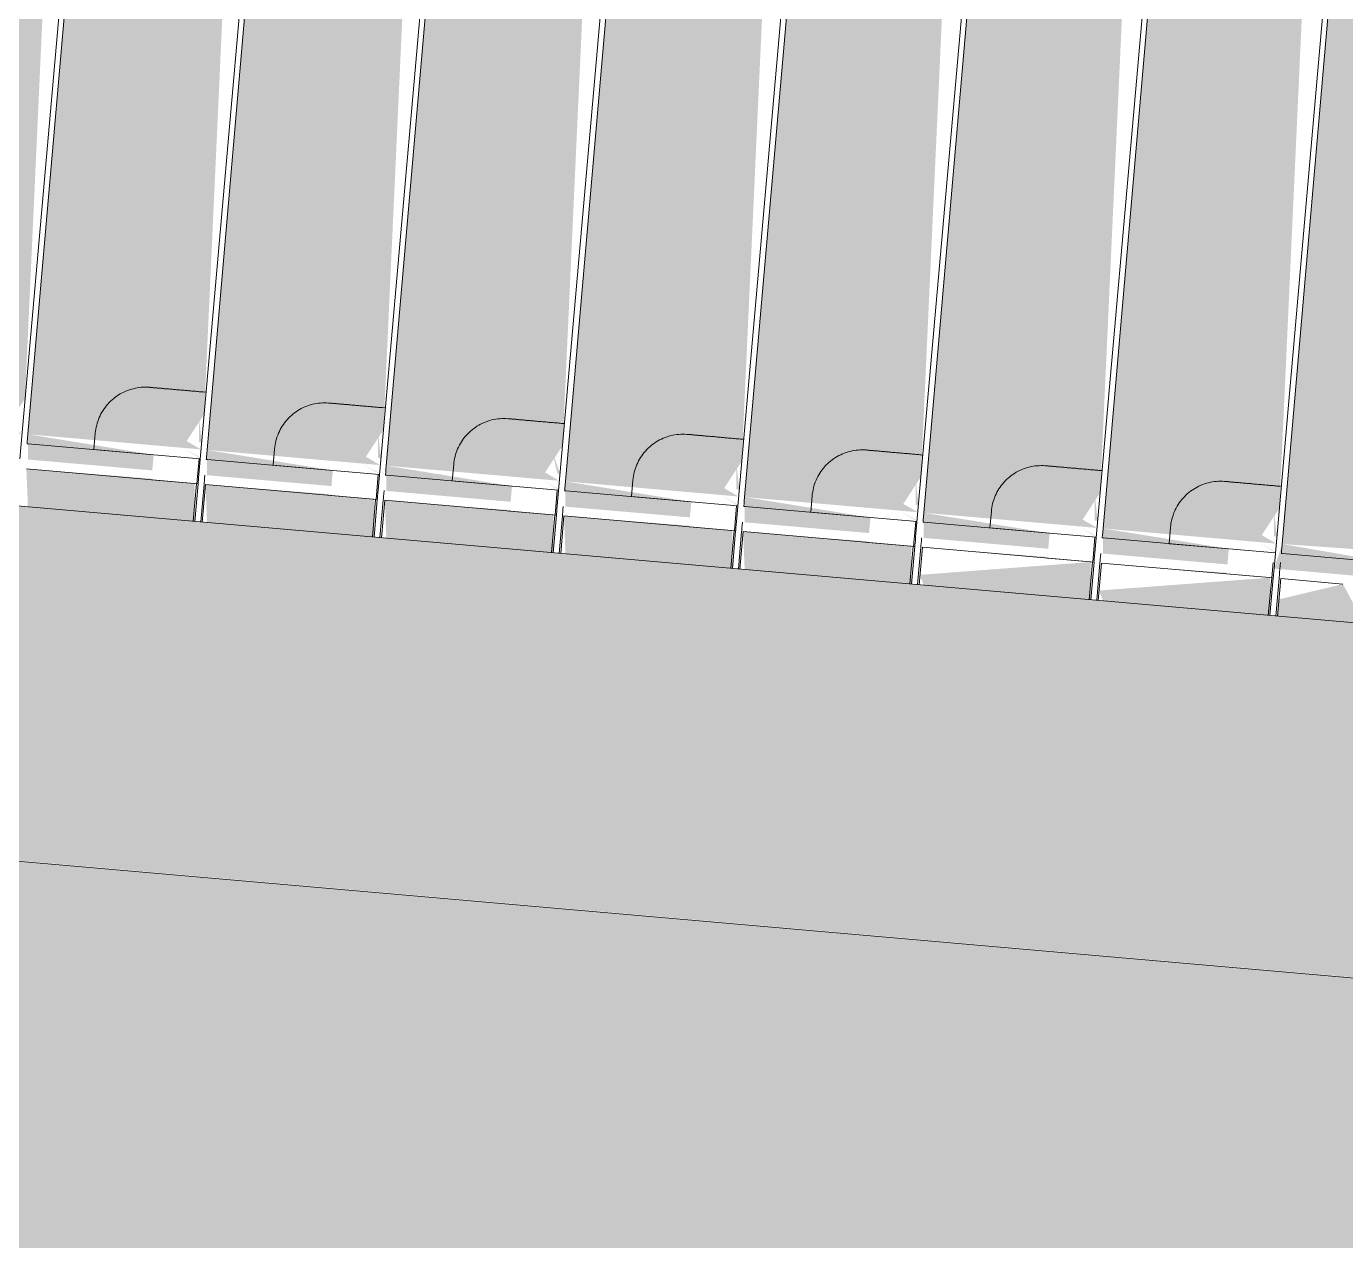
# Model space of a CAD drawing. Header units: millimetres. Extents: x -4612930 to -4329258, y -1064 to 30311.
# Drawn here: x -4356996.4 to -4356891.4, y 16757.3 to 16854 of the extents above; entities that cross this region are included whole.
import ezdxf

# ---------------------------------------------------------------- set-up
doc = ezdxf.new("R2010")
doc.units = ezdxf.units.MM
doc.layers.add('A-ROOF', color=132, linetype='Continuous', lineweight=5)
doc.layers.add('Q-SPCQ', color=91, linetype='Continuous', lineweight=5)

# ---------------------------------------------------------------- blocks, each defined once
blk = doc.blocks.new('Static Line_Sayfa_Metal Deck_Pan Mount - Up to 15 _ pitch - Max 2 Users-1848787-NORTH EAST')
at = {"layer": 'Q-SPCQ'}
for points in [[(4342197.12, 16821.55), (4342195.97, 16822.22), (4342197.37, 16824.35), (4342199.46, 16870.03), (4342187.52, 16871.07), (4342183.33, 16822.76), (4342196.95, 16821.56)], [(4342211.4, 16820.3), (4342210.24, 16820.97), (4342211.64, 16823.1), (4342213.73, 16868.78), (4342201.8, 16869.82), (4342197.6, 16821.51), (4342211.22, 16820.32)], [(4342225.67, 16819.05), (4342224.52, 16819.72), (4342225.92, 16821.85), (4342228.01, 16867.53), (4342216.07, 16868.58), (4342211.87, 16820.26), (4342225.49, 16819.07)], [(4342239.94, 16817.8), (4342238.79, 16818.47), (4342240.19, 16820.6), (4342242.28, 16866.28), (4342230.34, 16867.33), (4342226.15, 16819.01), (4342239.77, 16817.82)], [(4342254.21, 16816.55), (4342253.06, 16817.22), (4342254.46, 16819.36), (4342256.55, 16865.03), (4342244.61, 16866.08), (4342240.42, 16817.76), (4342254.04, 16816.57)], [(4342268.49, 16815.31), (4342267.33, 16815.97), (4342268.73, 16818.11), (4342270.82, 16863.79), (4342258.89, 16864.83), (4342254.69, 16816.51), (4342268.31, 16815.32)], [(4342282.76, 16814.06), (4342281.61, 16814.72), (4342283.01, 16816.86), (4342285.1, 16862.54), (4342273.16, 16863.58), (4342268.96, 16815.26), (4342282.58, 16814.07)], [(4342297.03, 16812.81), (4342295.88, 16813.48), (4342297.28, 16815.61), (4342299.37, 16861.29), (4342287.43, 16862.33), (4342283.24, 16814.01), (4342296.86, 16812.82)], [(4342311.33, 16811.81), (4342309.23, 16812.31), (4342311.55, 16814.36), (4342313.64, 16860.04), (4342301.7, 16861.08), (4342297.51, 16812.77), (4342311.13, 16811.82)], [(4342211.45, 16820.86), (4342211.22, 16822.91), (4342211.22, 16820.88)], [(4342207.51, 16818.64), (4342207.62, 16819.88), (4342197.6, 16821.51), (4342197.6, 16819.5), (4342207.44, 16818.64)], [(4342225.72, 16819.61), (4342225.49, 16821.66), (4342225.49, 16819.63)], [(4342211.34, 16819.65), (4342209.96, 16820.43), (4342211.22, 16819.66)], [(4342221.78, 16817.39), (4342221.89, 16818.63), (4342211.87, 16820.26), (4342211.87, 16818.25), (4342221.72, 16817.39)], [(4342239.99, 16818.37), (4342239.35, 16820.22), (4342239.77, 16818.39)], [(4342225.61, 16818.4), (4342224.23, 16819.18), (4342225.49, 16818.41)], [(4342236.05, 16816.14), (4342236.16, 16817.38), (4342226.15, 16819.01), (4342226.15, 16817), (4342235.99, 16816.14)], [(4342254.26, 16817.12), (4342254.04, 16819.16), (4342254.04, 16817.14)], [(4342210.89, 16814.57), (4342210.89, 16817.58), (4342197.48, 16818.76), (4342197.6, 16815.73)], [(4342207.44, 16817.88), (4342207.44, 16817.98), (4342197.6, 16818.75)], [(4342207.45, 16817.98), (4342205.49, 16818.81), (4342207.44, 16817.98)], [(4342239.88, 16817.15), (4342238.5, 16817.93), (4342239.77, 16817.16)], [(4342268.54, 16815.87), (4342268.31, 16817.91), (4342268.31, 16815.89)], [(4342225.17, 16813.32), (4342225.17, 16816.33), (4342211.75, 16817.51), (4342211.87, 16814.49)], [(4342221.72, 16816.64), (4342221.72, 16816.73), (4342211.87, 16817.5)], [(4342221.72, 16816.73), (4342219.77, 16817.56), (4342221.72, 16816.73)], [(4342250.33, 16814.89), (4342250.44, 16816.13), (4342240.42, 16817.76), (4342240.42, 16815.75), (4342250.26, 16814.9)], [(4342239.44, 16812.07), (4342239.44, 16815.09), (4342226.03, 16816.26), (4342226.15, 16813.24), (4342230.44, 16812.86)], [(4342235.99, 16815.39), (4342235.99, 16815.48), (4342230.44, 16815.87)], [(4342236, 16815.48), (4342234.04, 16816.31), (4342235.99, 16815.48)], [(4342254.16, 16815.9), (4342252.78, 16816.68), (4342254.04, 16815.91)], [(4342264.6, 16813.64), (4342264.71, 16814.88), (4342254.69, 16816.51), (4342254.69, 16814.5), (4342264.53, 16813.65)], [(4342282.81, 16814.62), (4342282.58, 16816.67), (4342282.58, 16814.64)], [(4342253.71, 16810.83), (4342253.71, 16813.84), (4342240.3, 16815.01), (4342240.42, 16811.99)], [(4342250.26, 16814.14), (4342250.26, 16814.23), (4342240.42, 16815)], [(4342250.27, 16814.23), (4342248.31, 16815.06), (4342250.26, 16814.23)], [(4342268.43, 16814.65), (4342267.05, 16815.43), (4342268.31, 16814.66)], [(4342278.87, 16812.39), (4342278.98, 16813.63), (4342268.96, 16815.26), (4342268.96, 16813.26), (4342278.81, 16812.4)], [(4342297.08, 16813.37), (4342296.86, 16815.42), (4342296.86, 16813.39)], [(4342267.98, 16809.58), (4342267.98, 16812.59), (4342254.57, 16813.76), (4342254.69, 16810.74), (4342259.49, 16810.32)], [(4342264.54, 16812.98), (4342262.58, 16813.81), (4342264.53, 16812.99)], [(4342282.7, 16813.4), (4342281.32, 16814.18), (4342282.58, 16813.41)], [(4342293.15, 16811.14), (4342293.25, 16812.39), (4342283.24, 16814.01), (4342283.24, 16812.01), (4342293.08, 16811.15)], [(4342264.53, 16812.89), (4342264.53, 16812.99), (4342259.2, 16813.36)], [(4342278.82, 16811.74), (4342276.86, 16812.57), (4342278.81, 16811.74)], [(4342296.97, 16812.15), (4342295.59, 16812.93), (4342296.86, 16812.17)], [(4342305.41, 16810.07), (4342305.34, 16811.42), (4342297.51, 16812.77), (4342296.86, 16810.82), (4342305.34, 16810.07)], [(4342278.81, 16811.64), (4342278.81, 16811.74), (4342268.96, 16812.5)], [(4342282.26, 16808.33), (4342282.26, 16811.34), (4342268.65, 16810.32), (4342268.96, 16809.49), (4342281.79, 16808.37)], [(4342293.08, 16810.39), (4342293.08, 16810.49), (4342287.97, 16810.84)], [(4342293.09, 16810.49), (4342291.24, 16811.31), (4342293.08, 16810.49)], [(4342296.53, 16807.08), (4342296.53, 16810.09), (4342282.93, 16809.07), (4342283.24, 16808.24), (4342296.06, 16807.12)], [(4342304.03, 16806.42), (4342302.35, 16809.58), (4342297.25, 16808.37), (4342297.13, 16807.03), (4342302.35, 16806.57)]]:
    blk.add_hatch(color=256, dxfattribs=at).paths.add_polyline_path(points)
for p, q in [((4342197.6, 16821.51), (4342201.8, 16869.82)), ((4342211.87, 16820.26), (4342216.07, 16868.58)), ((4342196.95, 16819.56), (4342201.21, 16867.87)), ((4342226.15, 16819.01), (4342230.34, 16867.33)), ((4342211.22, 16818.31), (4342215.48, 16866.62)), ((4342225.49, 16817.06), (4342229.75, 16865.37)), ((4342240.42, 16817.76), (4342244.61, 16866.08)), ((4342239.77, 16815.81), (4342244.02, 16864.12)), ((4342254.69, 16816.51), (4342258.89, 16864.83)), ((4342268.96, 16815.26), (4342273.16, 16863.58)), ((4342254.04, 16814.56), (4342258.3, 16862.87)), ((4342283.24, 16814.01), (4342287.43, 16862.33)), ((4342268.31, 16813.31), (4342272.57, 16861.62)), ((4342297.51, 16812.77), (4342301.7, 16861.08)), ((4342282.58, 16812.06), (4342286.84, 16860.38)), ((4342296.86, 16810.82), (4342301.11, 16859.13)), ((4342202.97, 16821.6), (4342202.86, 16820.29)), ((4342197.63, 16820.75), (4342197.54, 16820.76)), ((4342207.62, 16819.88), (4342197.63, 16820.75)), ((4342202.86, 16820.29), (4342207.32, 16819.9)), ((4342202.86, 16820.29), (4342207.36, 16819.9)), ((4342217.25, 16820.36), (4342217.13, 16819.04)), ((4342211.33, 16819.55), (4342207.62, 16819.88)), ((4342211.23, 16819.56), (4342211.05, 16817.57)), ((4342211.9, 16819.5), (4342211.81, 16819.51)), ((4342221.89, 16818.63), (4342211.9, 16819.5)), ((4342217.13, 16819.04), (4342221.6, 16818.65)), ((4342217.13, 16819.04), (4342221.63, 16818.65)), ((4342231.52, 16819.11), (4342231.4, 16817.8)), ((4342211.15, 16817.56), (4342197.48, 16818.76)), ((4342211.15, 16817.56), (4342207.44, 16817.88)), ((4342225.6, 16818.3), (4342221.89, 16818.63)), ((4342225.5, 16818.31), (4342225.33, 16816.32)), ((4342226.18, 16818.25), (4342226.08, 16818.26)), ((4342236.16, 16817.38), (4342226.18, 16818.25)), ((4342231.4, 16817.8), (4342235.87, 16817.41)), ((4342231.4, 16817.8), (4342235.91, 16817.4)), ((4342245.79, 16817.86), (4342245.68, 16816.55)), ((4342211.03, 16817.57), (4342210.77, 16814.58)), ((4342210.89, 16814.57), (4342211.15, 16817.56)), ((4342211.63, 16817.52), (4342211.37, 16814.53)), ((4342211.49, 16814.52), (4342211.75, 16817.51)), ((4342225.43, 16816.31), (4342211.75, 16817.51)), ((4342239.88, 16817.06), (4342236.16, 16817.38)), ((4342239.77, 16817.06), (4342239.6, 16815.07)), ((4342240.45, 16817), (4342240.35, 16817.01)), ((4342250.44, 16816.13), (4342240.45, 16817)), ((4342225.43, 16816.31), (4342221.72, 16816.64)), ((4342225.3, 16816.32), (4342225.04, 16813.33)), ((4342225.17, 16813.32), (4342225.43, 16816.31)), ((4342225.9, 16816.27), (4342225.64, 16813.28)), ((4342225.77, 16813.27), (4342226.03, 16816.26)), ((4342239.7, 16815.06), (4342226.03, 16816.26)), ((4342245.68, 16816.55), (4342250.14, 16816.16)), ((4342245.68, 16816.55), (4342250.18, 16816.15)), ((4342254.15, 16815.81), (4342250.44, 16816.13)), ((4342254.05, 16815.82), (4342253.87, 16813.82)), ((4342254.72, 16815.76), (4342254.63, 16815.76)), ((4342264.71, 16814.88), (4342254.72, 16815.76)), ((4342260.06, 16816.61), (4342259.95, 16815.3)), ((4342239.7, 16815.06), (4342235.99, 16815.39)), ((4342239.57, 16815.07), (4342239.31, 16812.09)), ((4342239.44, 16812.07), (4342239.7, 16815.06)), ((4342240.17, 16815.02), (4342239.91, 16812.03)), ((4342240.04, 16812.02), (4342240.3, 16815.01)), ((4342253.97, 16813.81), (4342240.3, 16815.01)), ((4342259.95, 16815.3), (4342264.41, 16814.91)), ((4342259.95, 16815.3), (4342264.45, 16814.9)), ((4342268.42, 16814.56), (4342264.71, 16814.88)), ((4342274.34, 16815.36), (4342274.22, 16814.05)), ((4342253.97, 16813.81), (4342250.26, 16814.14)), ((4342253.85, 16813.83), (4342253.59, 16810.84)), ((4342253.71, 16810.83), (4342253.97, 16813.81)), ((4342254.45, 16813.77), (4342254.19, 16810.78)), ((4342254.31, 16810.77), (4342254.57, 16813.76)), ((4342268.24, 16812.57), (4342254.57, 16813.76)), ((4342268.32, 16814.57), (4342268.14, 16812.57)), ((4342268.99, 16814.51), (4342268.9, 16814.52)), ((4342278.98, 16813.63), (4342268.99, 16814.51)), ((4342274.22, 16814.05), (4342278.69, 16813.66)), ((4342274.22, 16814.05), (4342278.72, 16813.66)), ((4342282.69, 16813.31), (4342278.98, 16813.63)), ((4342288.61, 16814.11), (4342288.5, 16812.8)), ((4342268.24, 16812.57), (4342264.53, 16812.89)), ((4342268.12, 16812.58), (4342267.86, 16809.59)), ((4342267.98, 16809.58), (4342268.24, 16812.57)), ((4342282.59, 16813.32), (4342282.42, 16811.33)), ((4342283.27, 16813.26), (4342283.17, 16813.27)), ((4342293.25, 16812.39), (4342283.27, 16813.26)), ((4342288.5, 16812.8), (4342292.96, 16812.41)), ((4342288.5, 16812.8), (4342293, 16812.41)), ((4342268.72, 16812.52), (4342268.46, 16809.54)), ((4342268.58, 16809.52), (4342268.85, 16812.51)), ((4342282.52, 16811.32), (4342268.85, 16812.51)), ((4342282.52, 16811.32), (4342278.81, 16811.64)), ((4342296.97, 16812.06), (4342293.25, 16812.39)), ((4342297.54, 16812.01), (4342297.45, 16812.02)), ((4342305.56, 16811.31), (4342297.54, 16812.01)), ((4342282.39, 16811.33), (4342282.13, 16808.34)), ((4342282.26, 16808.33), (4342282.52, 16811.32)), ((4342282.99, 16811.28), (4342282.73, 16808.29)), ((4342282.86, 16808.28), (4342283.12, 16811.26)), ((4342296.79, 16810.07), (4342283.12, 16811.26)), ((4342296.8, 16811.31), (4342296.69, 16810.08)), ((4342297.38, 16811.31), (4342297.33, 16810.77)), ((4342296.79, 16810.07), (4342293.08, 16810.39)), ((4342296.67, 16810.08), (4342296.4, 16807.09)), ((4342296.53, 16807.08), (4342296.79, 16810.07)), ((4342297.27, 16810.03), (4342297, 16807.04)), ((4342297.13, 16807.03), (4342297.39, 16810.02)), ((4342302.35, 16809.58), (4342297.39, 16810.02))]:
    blk.add_line(p, q, dxfattribs=at)
at = {"layer": 'Q-SPCQ', "flags": 128}
for points in [[(4342202.97, 16821.6), (4342202.99, 16821.76), (4342203.01, 16821.92), (4342203.04, 16822.08), (4342203.08, 16822.24), (4342203.12, 16822.39), (4342203.17, 16822.54), (4342203.23, 16822.69), (4342203.29, 16822.84), (4342203.35, 16822.99), (4342203.42, 16823.13), (4342203.5, 16823.27), (4342203.59, 16823.41), (4342203.67, 16823.54), (4342203.77, 16823.67), (4342203.87, 16823.8), (4342203.97, 16823.92), (4342204.08, 16824.04), (4342204.19, 16824.15), (4342204.31, 16824.26), (4342204.44, 16824.36), (4342204.56, 16824.46), (4342204.69, 16824.55), (4342204.83, 16824.64), (4342204.96, 16824.73), (4342205.1, 16824.8), (4342205.25, 16824.87), (4342205.39, 16824.94), (4342205.54, 16825), (4342205.69, 16825.05), (4342205.84, 16825.1), (4342206, 16825.14), (4342206.16, 16825.18), (4342206.31, 16825.21), (4342206.47, 16825.23), (4342206.63, 16825.25), (4342206.79, 16825.26), (4342206.95, 16825.26), (4342207.11, 16825.26), (4342207.27, 16825.25), (4342207.32, 16825.25)], [(4342207.32, 16825.25), (4342207.33, 16825.25), (4342207.35, 16825.24), (4342207.38, 16825.24), (4342207.41, 16825.24), (4342207.46, 16825.23), (4342207.51, 16825.23), (4342207.57, 16825.22), (4342207.63, 16825.22), (4342207.71, 16825.21), (4342207.79, 16825.21), (4342207.88, 16825.2), (4342207.97, 16825.19), (4342208.07, 16825.18), (4342208.18, 16825.17), (4342208.3, 16825.16), (4342208.42, 16825.15), (4342208.55, 16825.14), (4342208.68, 16825.13), (4342208.82, 16825.12), (4342208.97, 16825.1), (4342209.12, 16825.09), (4342209.28, 16825.08), (4342209.44, 16825.06), (4342209.6, 16825.05), (4342209.77, 16825.03), (4342209.94, 16825.02), (4342210.12, 16825), (4342210.3, 16824.99), (4342210.49, 16824.97), (4342210.67, 16824.95), (4342210.86, 16824.94), (4342211.05, 16824.92), (4342211.25, 16824.9), (4342211.44, 16824.89), (4342211.64, 16824.87)], [(4342211.75, 16824.86), (4342211.55, 16824.88), (4342211.35, 16824.89), (4342211.16, 16824.91), (4342210.97, 16824.93), (4342210.78, 16824.94), (4342210.59, 16824.96), (4342210.4, 16824.98), (4342210.22, 16824.99), (4342210.04, 16825.01), (4342209.86, 16825.02), (4342209.69, 16825.04), (4342209.52, 16825.05), (4342209.36, 16825.07), (4342209.2, 16825.08), (4342209.05, 16825.1), (4342208.9, 16825.11), (4342208.76, 16825.12), (4342208.62, 16825.13), (4342208.49, 16825.14), (4342208.36, 16825.16), (4342208.25, 16825.17), (4342208.13, 16825.18), (4342208.03, 16825.18), (4342207.93, 16825.19), (4342207.84, 16825.2), (4342207.75, 16825.21), (4342207.67, 16825.22), (4342207.6, 16825.22), (4342207.54, 16825.23), (4342207.48, 16825.23), (4342207.44, 16825.24), (4342207.4, 16825.24), (4342207.36, 16825.24), (4342207.34, 16825.24), (4342207.32, 16825.25), (4342207.32, 16825.25)], [(4342217.25, 16820.36), (4342217.26, 16820.51), (4342217.29, 16820.67), (4342217.32, 16820.83), (4342217.35, 16820.99), (4342217.4, 16821.14), (4342217.44, 16821.29), (4342217.5, 16821.45), (4342217.56, 16821.59), (4342217.63, 16821.74), (4342217.7, 16821.88), (4342217.78, 16822.02), (4342217.86, 16822.16), (4342217.95, 16822.29), (4342218.04, 16822.42), (4342218.14, 16822.55), (4342218.25, 16822.67), (4342218.35, 16822.79), (4342218.47, 16822.9), (4342218.59, 16823.01), (4342218.71, 16823.11), (4342218.83, 16823.21), (4342218.96, 16823.31), (4342219.1, 16823.39), (4342219.24, 16823.48), (4342219.38, 16823.55), (4342219.52, 16823.63), (4342219.66, 16823.69), (4342219.81, 16823.75), (4342219.96, 16823.81), (4342220.12, 16823.85), (4342220.27, 16823.9), (4342220.43, 16823.93), (4342220.59, 16823.96), (4342220.74, 16823.98), (4342220.9, 16824), (4342221.06, 16824.01), (4342221.22, 16824.01), (4342221.38, 16824.01), (4342221.54, 16824), (4342221.59, 16824)], [(4342221.59, 16824), (4342221.6, 16824), (4342221.62, 16824), (4342221.65, 16823.99), (4342221.69, 16823.99), (4342221.73, 16823.99), (4342221.78, 16823.98), (4342221.84, 16823.98), (4342221.91, 16823.97), (4342221.98, 16823.96), (4342222.06, 16823.96), (4342222.15, 16823.95), (4342222.25, 16823.94), (4342222.35, 16823.93), (4342222.46, 16823.92), (4342222.57, 16823.91), (4342222.69, 16823.9), (4342222.82, 16823.89), (4342222.96, 16823.88), (4342223.1, 16823.87), (4342223.24, 16823.85), (4342223.39, 16823.84), (4342223.55, 16823.83), (4342223.71, 16823.81), (4342223.87, 16823.8), (4342224.04, 16823.78), (4342224.22, 16823.77), (4342224.39, 16823.75), (4342224.58, 16823.74), (4342224.76, 16823.72), (4342224.95, 16823.7), (4342225.14, 16823.69), (4342225.33, 16823.67), (4342225.52, 16823.65), (4342225.72, 16823.64), (4342225.91, 16823.62)], [(4342226.02, 16823.61), (4342225.82, 16823.63), (4342225.63, 16823.65), (4342225.43, 16823.66), (4342225.24, 16823.68), (4342225.05, 16823.7), (4342224.86, 16823.71), (4342224.67, 16823.73), (4342224.49, 16823.74), (4342224.31, 16823.76), (4342224.14, 16823.78), (4342223.97, 16823.79), (4342223.8, 16823.8), (4342223.63, 16823.82), (4342223.48, 16823.83), (4342223.32, 16823.85), (4342223.17, 16823.86), (4342223.03, 16823.87), (4342222.89, 16823.88), (4342222.76, 16823.9), (4342222.64, 16823.91), (4342222.52, 16823.92), (4342222.41, 16823.93), (4342222.3, 16823.94), (4342222.2, 16823.94), (4342222.11, 16823.95), (4342222.02, 16823.96), (4342221.95, 16823.97), (4342221.88, 16823.97), (4342221.81, 16823.98), (4342221.76, 16823.98), (4342221.71, 16823.99), (4342221.67, 16823.99), (4342221.64, 16823.99), (4342221.61, 16824), (4342221.6, 16824), (4342221.59, 16824)], [(4342231.52, 16819.11), (4342231.54, 16819.27), (4342231.56, 16819.42), (4342231.59, 16819.58), (4342231.63, 16819.74), (4342231.67, 16819.89), (4342231.72, 16820.05), (4342231.77, 16820.2), (4342231.83, 16820.34), (4342231.9, 16820.49), (4342231.97, 16820.63), (4342232.05, 16820.77), (4342232.13, 16820.91), (4342232.22, 16821.04), (4342232.31, 16821.17), (4342232.41, 16821.3), (4342232.52, 16821.42), (4342232.63, 16821.54), (4342232.74, 16821.65), (4342232.86, 16821.76), (4342232.98, 16821.86), (4342233.11, 16821.96), (4342233.24, 16822.06), (4342233.37, 16822.15), (4342233.51, 16822.23), (4342233.65, 16822.31), (4342233.79, 16822.38), (4342233.94, 16822.44), (4342234.09, 16822.5), (4342234.24, 16822.56), (4342234.39, 16822.6), (4342234.54, 16822.65), (4342234.7, 16822.68), (4342234.86, 16822.71), (4342235.02, 16822.73), (4342235.18, 16822.75), (4342235.34, 16822.76), (4342235.5, 16822.76), (4342235.66, 16822.76), (4342235.82, 16822.75), (4342235.86, 16822.75)], [(4342235.86, 16822.75), (4342235.88, 16822.75), (4342235.9, 16822.75), (4342235.92, 16822.74), (4342235.96, 16822.74), (4342236, 16822.74), (4342236.05, 16822.73), (4342236.11, 16822.73), (4342236.18, 16822.72), (4342236.25, 16822.72), (4342236.33, 16822.71), (4342236.42, 16822.7), (4342236.52, 16822.69), (4342236.62, 16822.68), (4342236.73, 16822.67), (4342236.84, 16822.66), (4342236.97, 16822.65), (4342237.09, 16822.64), (4342237.23, 16822.63), (4342237.37, 16822.62), (4342237.51, 16822.6), (4342237.67, 16822.59), (4342237.82, 16822.58), (4342237.98, 16822.56), (4342238.15, 16822.55), (4342238.32, 16822.53), (4342238.49, 16822.52), (4342238.67, 16822.5), (4342238.85, 16822.49), (4342239.03, 16822.47), (4342239.22, 16822.46), (4342239.41, 16822.44), (4342239.6, 16822.42), (4342239.79, 16822.41), (4342239.99, 16822.39), (4342240.19, 16822.37)], [(4342240.29, 16822.36), (4342240.09, 16822.38), (4342239.9, 16822.4), (4342239.7, 16822.41), (4342239.51, 16822.43), (4342239.32, 16822.45), (4342239.13, 16822.46), (4342238.95, 16822.48), (4342238.76, 16822.5), (4342238.59, 16822.51), (4342238.41, 16822.53), (4342238.24, 16822.54), (4342238.07, 16822.56), (4342237.91, 16822.57), (4342237.75, 16822.58), (4342237.6, 16822.6), (4342237.45, 16822.61), (4342237.3, 16822.62), (4342237.17, 16822.64), (4342237.04, 16822.65), (4342236.91, 16822.66), (4342236.79, 16822.67), (4342236.68, 16822.68), (4342236.57, 16822.69), (4342236.47, 16822.7), (4342236.38, 16822.7), (4342236.3, 16822.71), (4342236.22, 16822.72), (4342236.15, 16822.72), (4342236.08, 16822.73), (4342236.03, 16822.73), (4342235.98, 16822.74), (4342235.94, 16822.74), (4342235.91, 16822.75), (4342235.89, 16822.75), (4342235.87, 16822.75), (4342235.86, 16822.75)], [(4342245.79, 16817.86), (4342245.81, 16818.02), (4342245.83, 16818.18), (4342245.86, 16818.33), (4342245.9, 16818.49), (4342245.94, 16818.64), (4342245.99, 16818.8), (4342246.04, 16818.95), (4342246.1, 16819.1), (4342246.17, 16819.24), (4342246.24, 16819.39), (4342246.32, 16819.53), (4342246.4, 16819.66), (4342246.49, 16819.8), (4342246.59, 16819.93), (4342246.69, 16820.05), (4342246.79, 16820.17), (4342246.9, 16820.29), (4342247.01, 16820.4), (4342247.13, 16820.51), (4342247.25, 16820.62), (4342247.38, 16820.71), (4342247.51, 16820.81), (4342247.64, 16820.9), (4342247.78, 16820.98), (4342247.92, 16821.06), (4342248.06, 16821.13), (4342248.21, 16821.19), (4342248.36, 16821.25), (4342248.51, 16821.31), (4342248.66, 16821.36), (4342248.82, 16821.4), (4342248.97, 16821.43), (4342249.13, 16821.46), (4342249.29, 16821.49), (4342249.45, 16821.5), (4342249.61, 16821.51), (4342249.77, 16821.52), (4342249.93, 16821.51), (4342250.09, 16821.5), (4342250.13, 16821.5)], [(4342254.56, 16821.11), (4342254.37, 16821.13), (4342254.17, 16821.15), (4342253.98, 16821.16), (4342253.78, 16821.18), (4342253.59, 16821.2), (4342253.41, 16821.21), (4342253.22, 16821.23), (4342253.04, 16821.25), (4342252.86, 16821.26), (4342252.68, 16821.28), (4342252.51, 16821.29), (4342252.34, 16821.31), (4342252.18, 16821.32), (4342252.02, 16821.34), (4342251.87, 16821.35), (4342251.72, 16821.36), (4342251.58, 16821.37), (4342251.44, 16821.39), (4342251.31, 16821.4), (4342251.18, 16821.41), (4342251.06, 16821.42), (4342250.95, 16821.43), (4342250.85, 16821.44), (4342250.75, 16821.45), (4342250.65, 16821.46), (4342250.57, 16821.46), (4342250.49, 16821.47), (4342250.42, 16821.48), (4342250.36, 16821.48), (4342250.3, 16821.49), (4342250.25, 16821.49), (4342250.21, 16821.49), (4342250.18, 16821.5), (4342250.16, 16821.5), (4342250.14, 16821.5), (4342250.13, 16821.5)], [(4342250.14, 16821.5), (4342250.15, 16821.5), (4342250.17, 16821.5), (4342250.2, 16821.5), (4342250.23, 16821.49), (4342250.28, 16821.49), (4342250.33, 16821.48), (4342250.39, 16821.48), (4342250.45, 16821.47), (4342250.53, 16821.47), (4342250.61, 16821.46), (4342250.7, 16821.45), (4342250.79, 16821.44), (4342250.89, 16821.43), (4342251, 16821.42), (4342251.12, 16821.41), (4342251.24, 16821.4), (4342251.37, 16821.39), (4342251.5, 16821.38), (4342251.64, 16821.37), (4342251.79, 16821.36), (4342251.94, 16821.34), (4342252.09, 16821.33), (4342252.25, 16821.32), (4342252.42, 16821.3), (4342252.59, 16821.29), (4342252.76, 16821.27), (4342252.94, 16821.26), (4342253.12, 16821.24), (4342253.3, 16821.22), (4342253.49, 16821.21), (4342253.68, 16821.19), (4342253.87, 16821.17), (4342254.07, 16821.16), (4342254.26, 16821.14), (4342254.46, 16821.12)], [(4342260.06, 16816.61), (4342260.08, 16816.77), (4342260.11, 16816.93), (4342260.14, 16817.08), (4342260.17, 16817.24), (4342260.21, 16817.4), (4342260.26, 16817.55), (4342260.32, 16817.7), (4342260.38, 16817.85), (4342260.44, 16817.99), (4342260.52, 16818.14), (4342260.59, 16818.28), (4342260.68, 16818.41), (4342260.77, 16818.55), (4342260.86, 16818.68), (4342260.96, 16818.8), (4342261.06, 16818.92), (4342261.17, 16819.04), (4342261.29, 16819.16), (4342261.4, 16819.26), (4342261.53, 16819.37), (4342261.65, 16819.47), (4342261.78, 16819.56), (4342261.92, 16819.65), (4342262.05, 16819.73), (4342262.19, 16819.81), (4342262.34, 16819.88), (4342262.48, 16819.95), (4342262.63, 16820.01), (4342262.78, 16820.06), (4342262.94, 16820.11), (4342263.09, 16820.15), (4342263.25, 16820.18), (4342263.4, 16820.21), (4342263.56, 16820.24), (4342263.72, 16820.25), (4342263.88, 16820.26), (4342264.04, 16820.27), (4342264.2, 16820.26), (4342264.36, 16820.26), (4342264.41, 16820.25)], [(4342264.41, 16820.25), (4342264.42, 16820.25), (4342264.44, 16820.25), (4342264.47, 16820.25), (4342264.51, 16820.24), (4342264.55, 16820.24), (4342264.6, 16820.24), (4342264.66, 16820.23), (4342264.72, 16820.22), (4342264.8, 16820.22), (4342264.88, 16820.21), (4342264.97, 16820.2), (4342265.06, 16820.19), (4342265.17, 16820.19), (4342265.27, 16820.18), (4342265.39, 16820.17), (4342265.51, 16820.16), (4342265.64, 16820.14), (4342265.77, 16820.13), (4342265.91, 16820.12), (4342266.06, 16820.11), (4342266.21, 16820.09), (4342266.37, 16820.08), (4342266.53, 16820.07), (4342266.69, 16820.05), (4342266.86, 16820.04), (4342267.04, 16820.02), (4342267.21, 16820.01), (4342267.39, 16819.99), (4342267.58, 16819.97), (4342267.76, 16819.96), (4342267.95, 16819.94), (4342268.15, 16819.93), (4342268.34, 16819.91), (4342268.53, 16819.89), (4342268.73, 16819.87)], [(4342268.84, 16819.86), (4342268.64, 16819.88), (4342268.44, 16819.9), (4342268.25, 16819.92), (4342268.06, 16819.93), (4342267.87, 16819.95), (4342267.68, 16819.97), (4342267.49, 16819.98), (4342267.31, 16820), (4342267.13, 16820.01), (4342266.96, 16820.03), (4342266.78, 16820.04), (4342266.62, 16820.06), (4342266.45, 16820.07), (4342266.29, 16820.09), (4342266.14, 16820.1), (4342265.99, 16820.11), (4342265.85, 16820.13), (4342265.71, 16820.14), (4342265.58, 16820.15), (4342265.46, 16820.16), (4342265.34, 16820.17), (4342265.22, 16820.18), (4342265.12, 16820.19), (4342265.02, 16820.2), (4342264.93, 16820.21), (4342264.84, 16820.21), (4342264.76, 16820.22), (4342264.69, 16820.23), (4342264.63, 16820.23), (4342264.58, 16820.24), (4342264.53, 16820.24), (4342264.49, 16820.25), (4342264.46, 16820.25), (4342264.43, 16820.25), (4342264.42, 16820.25), (4342264.41, 16820.25)], [(4342274.34, 16815.36), (4342274.35, 16815.52), (4342274.38, 16815.68), (4342274.41, 16815.84), (4342274.44, 16815.99), (4342274.49, 16816.15), (4342274.53, 16816.3), (4342274.59, 16816.45), (4342274.65, 16816.6), (4342274.72, 16816.74), (4342274.79, 16816.89), (4342274.87, 16817.03), (4342274.95, 16817.16), (4342275.04, 16817.3), (4342275.13, 16817.43), (4342275.23, 16817.55), (4342275.34, 16817.68), (4342275.44, 16817.79), (4342275.56, 16817.91), (4342275.68, 16818.01), (4342275.8, 16818.12), (4342275.92, 16818.22), (4342276.05, 16818.31), (4342276.19, 16818.4), (4342276.33, 16818.48), (4342276.47, 16818.56), (4342276.61, 16818.63), (4342276.76, 16818.7), (4342276.9, 16818.76), (4342277.06, 16818.81), (4342277.21, 16818.86), (4342277.36, 16818.9), (4342277.52, 16818.94), (4342277.68, 16818.97), (4342277.84, 16818.99), (4342278, 16819), (4342278.15, 16819.01), (4342278.32, 16819.02), (4342278.48, 16819.02), (4342278.64, 16819.01), (4342278.68, 16819)], [(4342278.68, 16819), (4342278.69, 16819), (4342278.71, 16819), (4342278.74, 16819), (4342278.78, 16818.99), (4342278.82, 16818.99), (4342278.87, 16818.99), (4342278.93, 16818.98), (4342279, 16818.98), (4342279.07, 16818.97), (4342279.15, 16818.96), (4342279.24, 16818.95), (4342279.34, 16818.95), (4342279.44, 16818.94), (4342279.55, 16818.93), (4342279.66, 16818.92), (4342279.78, 16818.91), (4342279.91, 16818.9), (4342280.05, 16818.88), (4342280.19, 16818.87), (4342280.33, 16818.86), (4342280.48, 16818.85), (4342280.64, 16818.83), (4342280.8, 16818.82), (4342280.97, 16818.8), (4342281.13, 16818.79), (4342281.31, 16818.77), (4342281.49, 16818.76), (4342281.67, 16818.74), (4342281.85, 16818.73), (4342282.04, 16818.71), (4342282.23, 16818.69), (4342282.42, 16818.68), (4342282.61, 16818.66), (4342282.81, 16818.64), (4342283, 16818.63)], [(4342283.11, 16818.62), (4342282.91, 16818.63), (4342282.72, 16818.65), (4342282.52, 16818.67), (4342282.33, 16818.68), (4342282.14, 16818.7), (4342281.95, 16818.72), (4342281.77, 16818.73), (4342281.58, 16818.75), (4342281.4, 16818.77), (4342281.23, 16818.78), (4342281.06, 16818.8), (4342280.89, 16818.81), (4342280.73, 16818.82), (4342280.57, 16818.84), (4342280.41, 16818.85), (4342280.26, 16818.86), (4342280.12, 16818.88), (4342279.98, 16818.89), (4342279.85, 16818.9), (4342279.73, 16818.91), (4342279.61, 16818.92), (4342279.5, 16818.93), (4342279.39, 16818.94), (4342279.29, 16818.95), (4342279.2, 16818.96), (4342279.11, 16818.97), (4342279.04, 16818.97), (4342278.97, 16818.98), (4342278.9, 16818.98), (4342278.85, 16818.99), (4342278.8, 16818.99), (4342278.76, 16819), (4342278.73, 16819), (4342278.7, 16819), (4342278.69, 16819), (4342278.68, 16819)], [(4342288.61, 16814.11), (4342288.63, 16814.27), (4342288.65, 16814.43), (4342288.68, 16814.59), (4342288.72, 16814.74), (4342288.76, 16814.9), (4342288.81, 16815.05), (4342288.86, 16815.2), (4342288.92, 16815.35), (4342288.99, 16815.5), (4342289.06, 16815.64), (4342289.14, 16815.78), (4342289.22, 16815.92), (4342289.31, 16816.05), (4342289.41, 16816.18), (4342289.5, 16816.31), (4342289.61, 16816.43), (4342289.72, 16816.54), (4342289.83, 16816.66), (4342289.95, 16816.77), (4342290.07, 16816.87), (4342290.2, 16816.97), (4342290.33, 16817.06), (4342290.46, 16817.15), (4342290.6, 16817.23), (4342290.74, 16817.31), (4342290.88, 16817.38), (4342291.03, 16817.45), (4342291.18, 16817.51), (4342291.33, 16817.56), (4342291.48, 16817.61), (4342291.64, 16817.65), (4342291.79, 16817.69), (4342291.95, 16817.72), (4342292.11, 16817.74), (4342292.27, 16817.76), (4342292.43, 16817.77), (4342292.59, 16817.77), (4342292.75, 16817.77), (4342292.91, 16817.76), (4342292.95, 16817.75)], [(4342297.38, 16817.37), (4342297.19, 16817.38), (4342296.99, 16817.4), (4342296.79, 16817.42), (4342296.6, 16817.44), (4342296.41, 16817.45), (4342296.22, 16817.47), (4342296.04, 16817.48), (4342295.86, 16817.5), (4342295.68, 16817.52), (4342295.5, 16817.53), (4342295.33, 16817.55), (4342295.16, 16817.56), (4342295, 16817.58), (4342294.84, 16817.59), (4342294.69, 16817.6), (4342294.54, 16817.62), (4342294.39, 16817.63), (4342294.26, 16817.64), (4342294.13, 16817.65), (4342294, 16817.66), (4342293.88, 16817.67), (4342293.77, 16817.68), (4342293.66, 16817.69), (4342293.56, 16817.7), (4342293.47, 16817.71), (4342293.39, 16817.72), (4342293.31, 16817.72), (4342293.24, 16817.73), (4342293.18, 16817.74), (4342293.12, 16817.74), (4342293.07, 16817.74), (4342293.03, 16817.75), (4342293, 16817.75), (4342292.98, 16817.75), (4342292.96, 16817.75), (4342292.95, 16817.75)], [(4342292.96, 16817.75), (4342292.97, 16817.75), (4342292.99, 16817.75), (4342293.01, 16817.75), (4342293.05, 16817.75), (4342293.09, 16817.74), (4342293.15, 16817.74), (4342293.2, 16817.73), (4342293.27, 16817.73), (4342293.34, 16817.72), (4342293.43, 16817.71), (4342293.51, 16817.71), (4342293.61, 16817.7), (4342293.71, 16817.69), (4342293.82, 16817.68), (4342293.94, 16817.67), (4342294.06, 16817.66), (4342294.19, 16817.65), (4342294.32, 16817.64), (4342294.46, 16817.62), (4342294.61, 16817.61), (4342294.76, 16817.6), (4342294.91, 16817.58), (4342295.07, 16817.57), (4342295.24, 16817.55), (4342295.41, 16817.54), (4342295.58, 16817.52), (4342295.76, 16817.51), (4342295.94, 16817.49), (4342296.12, 16817.48), (4342296.31, 16817.46), (4342296.5, 16817.44), (4342296.69, 16817.43), (4342296.88, 16817.41), (4342297.08, 16817.39), (4342297.28, 16817.38)]]:
    blk.add_lwpolyline(points, dxfattribs=at)
at = {"layer": 'Q-SPCQ'}
for centre, start_param, end_param in [((4342197.62, 16821.76), 1.822956, 3.141593), ((4342211.9, 16820.51), 1.822956, 3.141593), ((4342226.17, 16819.26), 1.822956, 3.141593), ((4342211.24, 16818.56), 3.361365, 4.460229), ((4342211.72, 16818.51), 1.822956, 2.92182), ((4342225.51, 16817.31), 3.361365, 4.460229), ((4342225.99, 16817.27), 1.822956, 2.92182), ((4342240.44, 16818.01), 1.822956, 3.141593), ((4342239.78, 16816.06), 3.361365, 4.460229), ((4342240.26, 16816.02), 1.822956, 2.92182), ((4342254.71, 16816.76), 1.822956, 3.141593), ((4342268.99, 16815.51), 1.822956, 3.141593), ((4342254.06, 16814.81), 3.361365, 4.460229), ((4342254.54, 16814.77), 1.822956, 2.92182), ((4342283.26, 16814.26), 1.822956, 3.141593), ((4342268.33, 16813.56), 3.361365, 4.460229), ((4342268.81, 16813.52), 1.822956, 2.92182), ((4342297.53, 16813.01), 1.822956, 3.141593), ((4342282.6, 16812.31), 3.361365, 4.460229), ((4342283.08, 16812.27), 1.822956, 2.92182), ((4342296.88, 16811.06), 3.361365, 4.460229), ((4342297.35, 16811.02), 1.822956, 2.92182)]:
    blk.add_ellipse(centre, major_axis=(0.087, 0.996), ratio=0.002511, start_param=start_param, end_param=end_param, dxfattribs=at)
blk = doc.blocks.new('Roof Gutters3 - Roof Gutters-1885272-NORTH EAST')
at = {"layer": 'A-ROOF'}
blk.add_hatch(color=256, dxfattribs=at).paths.add_polyline_path([(4352555.31, 15423.51), (4352595.05, 15877.79), (4332680.97, 17620), (4332641.23, 17165.77), (4352522.3, 15426.4)])
blk.add_line((4352595.05, 15877.79), (4332680.98, 17620.05), dxfattribs=at)

msp = doc.modelspace()

# ---------------------------------------------------------------- hatches: boundary and pattern name
at = {"layer": 'A-ROOF'}
msp.add_hatch(color=256, dxfattribs=at).paths.add_polyline_path([(-4346757.64, 15891.74), (-4346757.64, 15919.97), (-4366513.21, 17648.35), (-4366512.13, 17620.03), (-4347182.36, 15928.89)])

# ---------------------------------------------------------------- linework, layer by layer
msp.add_line((-4366207.28, 17621.59), (-4346661.64, 15911.57), dxfattribs=at)

# ---------------------------------------------------------------- block references
msp.add_blockref('Roof Gutters3 - Roof Gutters-1885272-NORTH EAST', (-8699193.93, 0), dxfattribs=at)
at = {"layer": 'Q-SPCQ'}
msp.add_blockref('Static Line_Sayfa_Metal Deck_Pan Mount - Up to 15 _ pitch - Max 2 Users-1848787-NORTH EAST', (-8699193.93, 0), dxfattribs=at)

doc.saveas('drawing.dxf')
